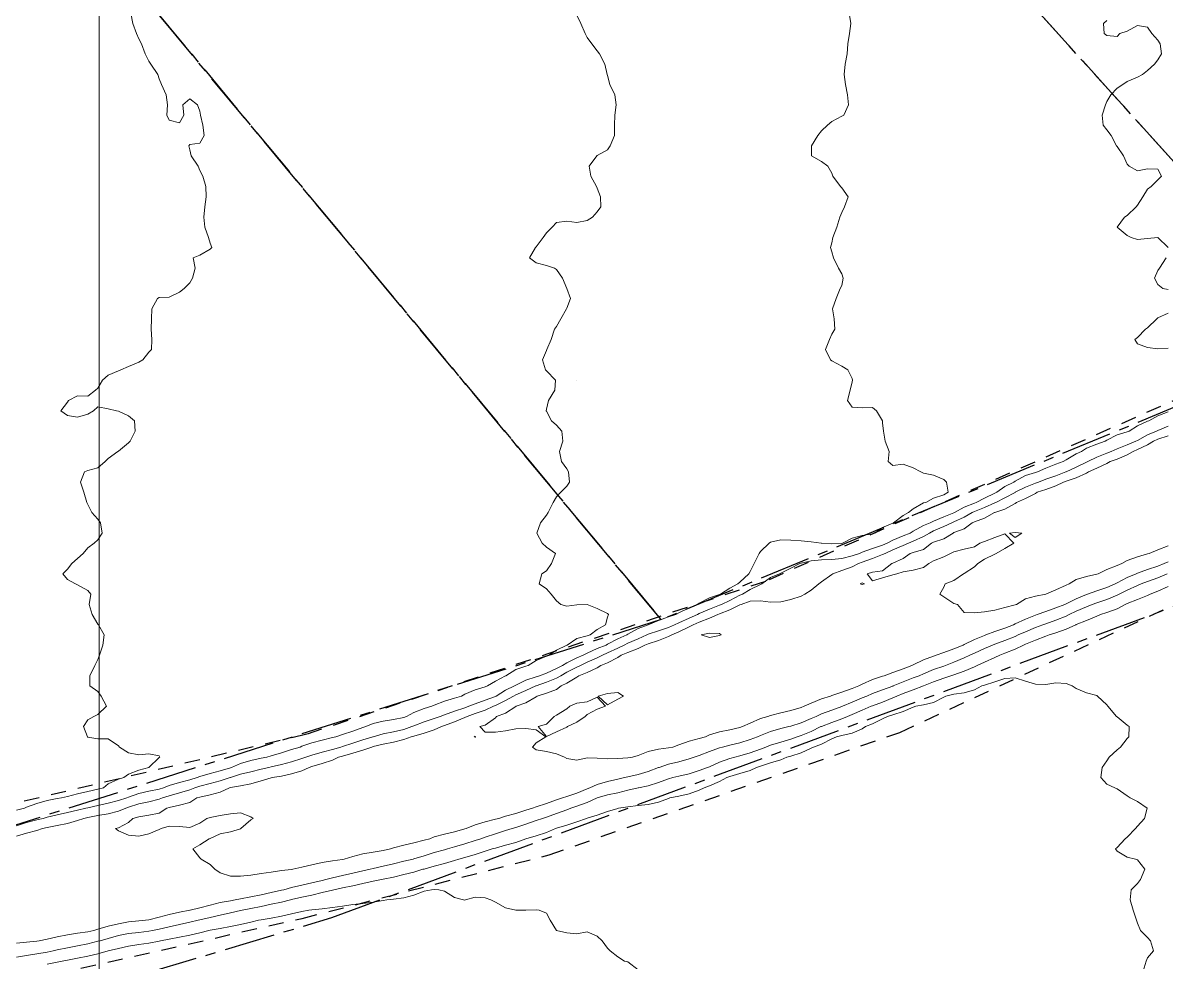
# Model space of a CAD drawing. Header units: centimetres. Extents: x 0 to 642158, y -847 to 649707.
# Drawn here: x 616763.1 to 616819.2, y 619837.7 to 619883.8 of the extents above; entities that cross this region are included whole.
import ezdxf

# ---------------------------------------------------------------- set-up
doc = ezdxf.new("R2010")
doc.units = ezdxf.units.CM
doc.header["$MEASUREMENT"] = 0
doc.linetypes.add('CENTERX2', pattern=[4, 2.5, -0.5, 0.5, -0.5])
doc.linetypes.add('JIS_02_0.7', pattern=[1.35, 0.75, -0.6])
for name, color, linetype, lineweight in [('MEV_grille', 254, 'Continuous', 9), ('WAL_parcellaire agricole', 7, 'JIS_02_0.7', 25), ('WAL_topographie 0.5', 253, 'Continuous', 20)]:
    doc.layers.add(name, color=color, linetype=linetype, lineweight=lineweight)
doc.layers.add('SPW_parcellaire cadastral', color=7, linetype='CENTERX2', lineweight=25, true_color=0xff0542)

# ---------------------------------------------------------------- blocks, each defined once
blk = doc.blocks.new('*U112')
at = {"layer": 'MEV_grille', "transparency": 33554687}
blk.add_lwpolyline([(0, 1825.476), (0, -1825.476)], dxfattribs=at)
blk = doc.blocks.new('*U113')
at = {"layer": 'MEV_grille', "color": 0, "linetype": 'ByBlock', "lineweight": -2, "transparency": 16777216}
blk.add_blockref('*U112', (1400, 0), dxfattribs=at)

msp = doc.modelspace()

# ---------------------------------------------------------------- linework, layer by layer
at = {"layer": 'SPW_parcellaire cadastral'}
for points in [[(616757.22, 620008.014), (616864.333, 619884.589), (616849.178, 619876.876), (616827.473, 619868.186), (616748.583, 619955.437), (616722.531, 619984.249), (616757.22, 620008.014)], [(616748.583, 619955.437), (616827.473, 619868.186), (616794.384, 619854.499), (616723.426, 619939.929), (616748.583, 619955.437)], [(616794.384, 619854.499), (616759.852, 619843.513), (616701.911, 619926.767), (616723.426, 619939.929), (616794.384, 619854.499)], [(616816.539, 619803.084), (616798.405, 619819.27), (616765.17, 619808.07), (616732.174, 619796.952), (616700.636, 619832.071), (616723.715, 619831.45), (616745.309, 619833.268), (616765.338, 619836.019), (616778.229, 619839.882), (616828.968, 619858.629), (616888.637, 619812.001)]]:
    msp.add_lwpolyline(points, dxfattribs=at)
at = {"layer": 'WAL_parcellaire agricole'}
for points in [[(616872.99, 619891.386), (616829.993, 619869.882), (616799.495, 619856.378), (616776.996, 619848.876), (616760.83, 619845.041), (616743.164, 619842.039), (616720.831, 619840.703), (616687.385, 619842.743), (616662.664, 619845.696), (616649.998, 619847.736), (616646.705, 619847.078), (616643.831, 619847.527), (616567.653, 619947.684), (616545.483, 619980.848), (616593.478, 620018.353), (616651.472, 620062.359)], [(616438.339, 619756.31), (616394.224, 619827.609), (616423.813, 619836.835), (616460.312, 619845.464), (616485.374, 619849.279), (616505.998, 619850.844), (616543.456, 619848.709), (616555.699, 619847.787), (616572.998, 619846.665), (616602.749, 619842.981), (616649.061, 619836.236), (616685.749, 619832.303), (616717.499, 619830.557), (616737.263, 619831.985), (616759.323, 619835.914), (616776.762, 619839.843), (616788.889, 619842.963), (616806.098, 619848.971), (616834.393, 619862.141), (616901.115, 619894.202)]]:
    msp.add_lwpolyline(points, dxfattribs=at)
at = {"layer": 'WAL_topographie 0.5'}
for points in [[(616803.607, 619884.25), (616803.686, 619883.75), (616803.629, 619883.25), (616803.542, 619882.75), (616803.507, 619882.25), (616803.412, 619881.75), (616803.358, 619881.25), (616803.428, 619880.75), (616803.524, 619880.25), (616803.57, 619879.75), (616803.342, 619879.25), (616803.25, 619879.194), (616802.75, 619878.933), (616802.548, 619878.75), (616802.25, 619878.486), (616802.076, 619878.25), (616801.757, 619877.75), (616801.763, 619877.25), (616802.25, 619876.97), (616802.565, 619876.75), (616802.75, 619876.396), (616802.801, 619876.25), (616803.189, 619875.75), (616803.25, 619875.681), (616803.56, 619875.25), (616803.385, 619874.75), (616803.25, 619874.476), (616803.147, 619874.25), (616802.996, 619873.75), (616802.809, 619873.25), (616802.75, 619872.978), (616802.69, 619872.75), (616802.75, 619872.542), (616802.84, 619872.25), (616803.091, 619871.75), (616803.25, 619871.458), (616803.316, 619871.25), (616803.25, 619870.893), (616803.167, 619870.75), (616802.961, 619870.25), (616802.781, 619869.75), (616802.875, 619869.25), (616802.895, 619868.75), (616802.75, 619868.5), (616802.635, 619868.25), (616802.445, 619867.75), (616802.684, 619867.25), (616802.75, 619867.194), (616803.25, 619866.929), (616803.542, 619866.75), (616803.75, 619866.333), (616803.773, 619866.25), (616803.75, 619866.167), (616803.659, 619865.75), (616803.517, 619865.25), (616803.75, 619864.917), (616804.25, 619864.896), (616804.75, 619864.901), (616804.953, 619864.75), (616805.236, 619864.25), (616805.25, 619864.15), (616805.286, 619863.75), (616805.372, 619863.25), (616805.568, 619862.75), (616805.519, 619862.25), (616805.75, 619862.062), (616806.25, 619862.121), (616806.75, 619861.948), (616807.13, 619861.75), (616807.25, 619861.689), (616807.75, 619861.59), (616808.25, 619861.377), (616808.375, 619861.25), (616808.463, 619860.75), (616808.25, 619860.629), (616807.75, 619860.459), (616807.366, 619860.25), (616807.25, 619860.222), (616806.75, 619859.939), (616806.525, 619859.75), (616806.25, 619859.605), (616805.785, 619859.25), (616805.75, 619859.236), (616805.25, 619859.018), (616804.867, 619858.75), (616804.75, 619858.717), (616804.25, 619858.624), (616803.75, 619858.491), (616803.282, 619858.25), (616803.25, 619858.242), (616802.75, 619858.211), (616802.25, 619858.249), (616802.236, 619858.25), (616801.75, 619858.319), (616801.25, 619858.36), (616800.75, 619858.395), (616800.25, 619858.411), (616799.75, 619858.294), (616799.686, 619858.25), (616799.25, 619857.849), (616799.185, 619857.75), (616798.941, 619857.25), (616798.75, 619856.856), (616798.681, 619856.75), (616798.25, 619856.336), (616798.143, 619856.25), (616797.75, 619856.04), (616797.296, 619855.75), (616797.25, 619855.731), (616796.75, 619855.562), (616796.25, 619855.316), (616796.154, 619855.25), (616795.75, 619855.083), (616795.25, 619854.827), (616795.099, 619854.75), (616794.75, 619854.63), (616794.25, 619854.453), (616793.75, 619854.253), (616793.744, 619854.25), (616793.25, 619854.065), (616792.75, 619853.782), (616792.701, 619853.75), (616792.25, 619853.56), (616791.75, 619853.291), (616791.677, 619853.25), (616791.25, 619853.082), (616790.75, 619852.86), (616790.549, 619852.75), (616790.25, 619852.62), (616789.75, 619852.373), (616789.548, 619852.25), (616789.25, 619852.101), (616788.75, 619851.877), (616788.42, 619851.75), (616788.25, 619851.699), (616787.75, 619851.525), (616787.25, 619851.285), (616787.19, 619851.25), (616786.75, 619851.034), (616786.282, 619850.75), (616786.25, 619850.733), (616785.75, 619850.543), (616785.25, 619850.372), (616784.951, 619850.25), (616784.75, 619850.18), (616784.25, 619850.003), (616783.75, 619849.83), (616783.533, 619849.75), (616783.25, 619849.654), (616782.75, 619849.488), (616782.25, 619849.291), (616782.15, 619849.25), (616781.75, 619849.115), (616781.25, 619849.002), (616780.75, 619848.905), (616780.25, 619848.753), (616780.242, 619848.75), (616779.75, 619848.6), (616779.25, 619848.447), (616778.75, 619848.28), (616778.66, 619848.25), (616778.25, 619848.129), (616777.75, 619847.993), (616777.25, 619847.851), (616776.948, 619847.75), (616776.75, 619847.683), (616776.25, 619847.526), (616775.75, 619847.4), (616775.25, 619847.276), (616775.14, 619847.25), (616774.75, 619847.16), (616774.25, 619847.041), (616773.75, 619846.911), (616773.25, 619846.755), (616773.235, 619846.75), (616772.75, 619846.589), (616772.25, 619846.467), (616771.75, 619846.335), (616771.509, 619846.25), (616771.25, 619846.151), (616770.75, 619846.002), (616770.25, 619845.863), (616769.913, 619845.75), (616769.75, 619845.688), (616769.25, 619845.567), (616768.75, 619845.461), (616768.25, 619845.299), (616768.116, 619845.25), (616767.75, 619845.102), (616767.25, 619844.974), (616766.75, 619844.886), (616766.25, 619844.799), (616766.06, 619844.75), (616765.75, 619844.64), (616765.25, 619844.493), (616764.75, 619844.401), (616764.25, 619844.304), (616764.022, 619844.25), (616763.75, 619844.163), (616763.25, 619844.017), (616762.75, 619843.883)], [(616768.368, 619884.25), (616768.457, 619883.75), (616768.635, 619883.25), (616768.75, 619883), (616768.886, 619882.75), (616769.066, 619882.25), (616769.25, 619881.9), (616769.336, 619881.75), (616769.681, 619881.25), (616769.75, 619881.028), (616769.864, 619880.75), (616770.091, 619880.25), (616770.167, 619879.75), (616770.125, 619879.25), (616770.25, 619879.011), (616770.75, 619878.865), (616770.967, 619879.25), (616770.916, 619879.75), (616771.25, 619880.044), (616771.635, 619879.75), (616771.75, 619879.45), (616771.778, 619879.25), (616771.9, 619878.75), (616771.967, 619878.25), (616771.75, 619877.868), (616771.25, 619877.806), (616771.215, 619877.75), (616771.25, 619877.55), (616771.325, 619877.25), (616771.662, 619876.75), (616771.75, 619876.536), (616771.893, 619876.25), (616772.033, 619875.75), (616772.054, 619875.25), (616771.984, 619874.75), (616771.944, 619874.25), (616771.994, 619873.75), (616772.173, 619873.25), (616772.25, 619872.964), (616772.329, 619872.75), (616772.25, 619872.682), (616771.75, 619872.383), (616771.417, 619872.25), (616771.513, 619871.75), (616771.38, 619871.25), (616771.25, 619871.031), (616770.985, 619870.75), (616770.75, 619870.559), (616770.25, 619870.324), (616769.75, 619870.311), (616769.667, 619870.25), (616769.398, 619869.75), (616769.377, 619869.25), (616769.364, 619868.75), (616769.393, 619868.25), (616769.37, 619867.75), (616769.25, 619867.619), (616768.957, 619867.25), (616768.75, 619867.137), (616768.25, 619866.913), (616767.864, 619866.75), (616767.75, 619866.713), (616767.25, 619866.491), (616766.974, 619866.25), (616766.75, 619865.857), (616766.635, 619865.75), (616766.25, 619865.456), (616765.75, 619865.472), (616765.296, 619865.25), (616765.25, 619865.173), (616764.927, 619864.75), (616765.25, 619864.521), (616765.75, 619864.436), (616766.25, 619864.583), (616766.528, 619864.75), (616766.75, 619864.94), (616767.25, 619864.844), (616767.659, 619864.75), (616767.75, 619864.721), (616768.25, 619864.492), (616768.546, 619864.25), (616768.569, 619863.75), (616768.327, 619863.25), (616768.25, 619863.169), (616767.75, 619862.764), (616767.73, 619862.75), (616767.25, 619862.407), (616767.097, 619862.25), (616766.75, 619861.945), (616766.25, 619861.818), (616766.092, 619861.75), (616765.898, 619861.25), (616766.054, 619860.75), (616766.196, 619860.25), (616766.25, 619860.145), (616766.442, 619859.75), (616766.75, 619859.434), (616766.873, 619859.25), (616766.96, 619858.75), (616766.75, 619858.411), (616766.565, 619858.25), (616766.25, 619858.02), (616766.017, 619857.75), (616765.75, 619857.5), (616765.462, 619857.25), (616765.25, 619856.984), (616765.029, 619856.75), (616765.25, 619856.472), (616765.65, 619856.25), (616765.75, 619856.212), (616766.25, 619855.924), (616766.393, 619855.75), (616766.321, 619855.25), (616766.468, 619854.75), (616766.75, 619854.272), (616766.776, 619854.25), (616767.054, 619853.75), (616766.982, 619853.25), (616766.816, 619852.75), (616766.75, 619852.542), (616766.591, 619852.25), (616766.345, 619851.75), (616766.357, 619851.25), (616766.75, 619850.975), (616766.911, 619850.75), (616767.171, 619850.25), (616766.75, 619849.85), (616766.55, 619849.75), (616766.25, 619849.592), (616766.04, 619849.25), (616766.228, 619848.75), (616766.25, 619848.737), (616766.75, 619848.659), (616767.25, 619848.65), (616767.75, 619848.31), (616767.813, 619848.25), (616768.25, 619847.966), (616768.75, 619847.869), (616769.25, 619847.917), (616769.75, 619847.821), (616769.788, 619847.75), (616769.75, 619847.736), (616769.25, 619847.25), (616769.25, 619847.25), (616768.75, 619847.118), (616768.25, 619846.917), (616768.016, 619846.75), (616767.75, 619846.675), (616767.25, 619846.44), (616767.018, 619846.25), (616766.75, 619846.181), (616766.25, 619846.064), (616765.75, 619845.953), (616765.25, 619845.83), (616764.963, 619845.75), (616764.75, 619845.726), (616764.25, 619845.628), (616763.75, 619845.479), (616763.25, 619845.302), (616763.147, 619845.25), (616762.75, 619845.148)], [(616790.25, 619884.159), (616790.441, 619883.75), (616790.654, 619883.25), (616790.75, 619883.058), (616790.979, 619882.75), (616791.25, 619882.411), (616791.363, 619882.25), (616791.625, 619881.75), (616791.735, 619881.25), (616791.75, 619881.187), (616791.871, 619880.75), (616792.107, 619880.25), (616792.176, 619879.75), (616792.104, 619879.25), (616792.098, 619878.75), (616792.098, 619878.25), (616791.887, 619877.75), (616791.75, 619877.55), (616791.25, 619877.272), (616791.229, 619877.25), (616790.85, 619876.75), (616790.935, 619876.25), (616791.216, 619875.75), (616791.25, 619875.662), (616791.399, 619875.25), (616791.417, 619874.75), (616791.25, 619874.5), (616791.02, 619874.25), (616790.75, 619874.089), (616790.25, 619873.988), (616789.75, 619874.049), (616789.25, 619873.988), (616789.028, 619873.75), (616788.75, 619873.478), (616788.593, 619873.25), (616788.25, 619872.79), (616788.216, 619872.75), (616787.922, 619872.25), (616788.25, 619872.006), (616788.75, 619871.881), (616789.155, 619871.75), (616789.25, 619871.681), (616789.534, 619871.25), (616789.75, 619870.75), (616789.75, 619870.75), (616789.926, 619870.25), (616789.75, 619869.788), (616789.739, 619869.75), (616789.454, 619869.25), (616789.25, 619868.88), (616789.15, 619868.75), (616788.991, 619868.25), (616788.774, 619867.75), (616788.75, 619867.708), (616788.56, 619867.25), (616788.704, 619866.75), (616788.75, 619866.7), (616789.2, 619866.25), (616789.167, 619865.75), (616788.847, 619865.25), (616788.75, 619864.821), (616788.737, 619864.75), (616788.75, 619864.725), (616789.007, 619864.25), (616789.25, 619864.036), (616789.511, 619863.75), (616789.556, 619863.25), (616789.398, 619862.75), (616789.5, 619862.25), (616789.75, 619861.9), (616789.836, 619861.75), (616789.89, 619861.25), (616789.75, 619861.044), (616789.456, 619860.75), (616789.25, 619860.531), (616789.083, 619860.25), (616788.839, 619859.75), (616788.75, 619859.631), (616788.454, 619859.25), (616788.287, 619858.75), (616788.536, 619858.25), (616788.75, 619858.062), (616789.191, 619857.75), (616789.009, 619857.25), (616788.75, 619856.9), (616788.519, 619856.75), (616788.393, 619856.25), (616788.75, 619856.012), (616788.989, 619855.75), (616789.25, 619855.417), (616789.464, 619855.25), (616789.75, 619855.163), (616790.25, 619855.23), (616790.75, 619855.241), (616791.25, 619855.05), (616791.75, 619854.807), (616791.799, 619854.75), (616791.75, 619854.625), (616791.652, 619854.25), (616791.25, 619854.021), (616790.896, 619853.75), (616790.75, 619853.707), (616790.25, 619853.577), (616789.773, 619853.25), (616789.75, 619853.241), (616789.25, 619853.008), (616788.867, 619852.75), (616788.75, 619852.707), (616788.25, 619852.494), (616787.86, 619852.25), (616787.75, 619852.22), (616787.25, 619852.055), (616786.759, 619851.75), (616786.75, 619851.746), (616786.25, 619851.486), (616785.864, 619851.25), (616785.75, 619851.206), (616785.25, 619851.048), (616784.75, 619850.838), (616784.578, 619850.75), (616784.25, 619850.648), (616783.75, 619850.503), (616783.25, 619850.307), (616783.135, 619850.25), (616782.75, 619850.136), (616782.25, 619849.939), (616781.894, 619849.75), (616781.75, 619849.7), (616781.25, 619849.599), (616780.75, 619849.526), (616780.25, 619849.404), (616779.898, 619849.25), (616779.75, 619849.206), (616779.25, 619849.035), (616778.75, 619848.858), (616778.413, 619848.75), (616778.25, 619848.716), (616777.75, 619848.594), (616777.25, 619848.451), (616776.75, 619848.287), (616776.663, 619848.25), (616776.25, 619848.126), (616775.75, 619847.97), (616775.25, 619847.815), (616775.032, 619847.75), (616774.75, 619847.696), (616774.25, 619847.594), (616773.75, 619847.445), (616773.297, 619847.25), (616773.25, 619847.236), (616772.75, 619847.083), (616772.25, 619846.957), (616771.75, 619846.805), (616771.615, 619846.75), (616771.25, 619846.646), (616770.75, 619846.51), (616770.25, 619846.359), (616769.97, 619846.25), (616769.75, 619846.187), (616769.25, 619846.08), (616768.75, 619845.972), (616768.25, 619845.784), (616768.169, 619845.75), (616767.75, 619845.62), (616767.25, 619845.491), (616766.75, 619845.383), (616766.25, 619845.275), (616766.161, 619845.25), (616765.75, 619845.157), (616765.25, 619845.033), (616764.75, 619844.925), (616764.25, 619844.804), (616764.059, 619844.75), (616763.75, 619844.679), (616763.25, 619844.55), (616762.75, 619844.39)], [(616816.25, 619883.885), (616816.089, 619883.75), (616816.125, 619883.25), (616816.25, 619883.15), (616816.75, 619883.107), (616816.893, 619883.25), (616817.25, 619883.369), (616817.75, 619883.645), (616818.25, 619883.562), (616818.458, 619883.25), (616818.75, 619882.932), (616818.858, 619882.75), (616818.936, 619882.25), (616818.75, 619881.967), (616818.583, 619881.75), (616818.25, 619881.438), (616818, 619881.25), (616817.75, 619881.117), (616817.25, 619880.893), (616817.042, 619880.75), (616816.75, 619880.571), (616816.445, 619880.25), (616816.25, 619879.917), (616816.176, 619879.75), (616816.023, 619879.25), (616816.062, 619878.75), (616816.25, 619878.536), (616816.461, 619878.25), (616816.726, 619877.75), (616816.75, 619877.714), (616817.059, 619877.25), (616817.25, 619876.85), (616817.341, 619876.75), (616817.75, 619876.525), (616818.25, 619876.611), (616818.75, 619876.6), (616818.934, 619876.25), (616818.75, 619876.075), (616818.425, 619875.75), (616818.25, 619875.62), (616818.023, 619875.25), (616817.75, 619874.836), (616817.682, 619874.75), (616817.25, 619874.329), (616817.119, 619874.25), (616816.75, 619873.75), (616817.25, 619873.344), (616817.438, 619873.25), (616817.75, 619873.15), (616818.25, 619873.202), (616818.75, 619873.25), (616818.75, 619873.25), (616818.75, 619873.25), (616819.25, 619872.75)], [(616819.159, 619872.25), (616818.827, 619871.75), (616818.75, 619871.625), (616818.583, 619871.25), (616818.75, 619870.934), (616819, 619870.75), (616819.25, 619870.695)], [(616819.25, 619869.539), (616818.75, 619869.299), (616818.694, 619869.25), (616818.25, 619868.818), (616818.154, 619868.75), (616817.75, 619868.346), (616817.615, 619868.25), (616817.75, 619868.033), (616818.25, 619867.843), (616818.75, 619867.787), (616819.25, 619867.814)], [(616790.25, 619866.25), (616790.25, 619866.25), (616790.25, 619866.25), (616790.25, 619866.25), (616790.25, 619866.25)], [(616819.25, 619864.696), (616818.75, 619864.506), (616818.313, 619864.25), (616818.25, 619864.23), (616817.75, 619864.008), (616817.345, 619863.75), (616817.25, 619863.716), (616816.75, 619863.571), (616816.25, 619863.307), (616816.159, 619863.25), (616815.75, 619863.111), (616815.25, 619862.904), (616815.012, 619862.75), (616814.75, 619862.632), (616814.25, 619862.337), (616814.107, 619862.25), (616813.75, 619862.126), (616813.25, 619861.927), (616812.846, 619861.75), (616812.75, 619861.724), (616812.25, 619861.563), (616811.75, 619861.294), (616811.688, 619861.25), (616811.25, 619861.035), (616810.85, 619860.75), (616810.75, 619860.699), (616810.25, 619860.465), (616809.84, 619860.25), (616809.75, 619860.215), (616809.25, 619860.011), (616808.778, 619859.75), (616808.75, 619859.737), (616808.25, 619859.546), (616807.75, 619859.337), (616807.582, 619859.25), (616807.25, 619859.111), (616806.75, 619858.835), (616806.607, 619858.75), (616806.25, 619858.605), (616805.75, 619858.391), (616805.476, 619858.25), (616805.25, 619858.155), (616804.75, 619857.987), (616804.25, 619857.807), (616804.113, 619857.75), (616803.75, 619857.625), (616803.25, 619857.495), (616802.75, 619857.446), (616802.25, 619857.429), (616801.75, 619857.378), (616801.25, 619857.267), (616801.191, 619857.25), (616800.75, 619857.031), (616800.25, 619856.78), (616800.192, 619856.75), (616799.75, 619856.571), (616799.314, 619856.25), (616799.25, 619856.228), (616798.75, 619855.972), (616798.371, 619855.75), (616798.25, 619855.697), (616797.75, 619855.446), (616797.347, 619855.25), (616797.25, 619855.208), (616796.75, 619855.017), (616796.25, 619854.798), (616796.159, 619854.75), (616795.75, 619854.571), (616795.25, 619854.346), (616795.044, 619854.25), (616794.75, 619854.119), (616794.25, 619853.949), (616793.75, 619853.78), (616793.687, 619853.75), (616793.25, 619853.557), (616792.75, 619853.339), (616792.57, 619853.25), (616792.25, 619853.099), (616791.75, 619852.864), (616791.498, 619852.75), (616791.25, 619852.633), (616790.75, 619852.411), (616790.419, 619852.25), (616790.25, 619852.163), (616789.75, 619851.915), (616789.455, 619851.75), (616789.25, 619851.627), (616788.75, 619851.425), (616788.25, 619851.256), (616788.236, 619851.25), (616787.75, 619851.029), (616787.25, 619850.81), (616787.141, 619850.75), (616786.75, 619850.538), (616786.25, 619850.291), (616786.154, 619850.25), (616785.75, 619850.062), (616785.25, 619849.888), (616784.861, 619849.75), (616784.75, 619849.7), (616784.25, 619849.486), (616783.75, 619849.303), (616783.597, 619849.25), (616783.25, 619849.089), (616782.75, 619848.924), (616782.25, 619848.791), (616782.111, 619848.75), (616781.75, 619848.621), (616781.25, 619848.486), (616780.75, 619848.388), (616780.25, 619848.268), (616780.187, 619848.25), (616779.75, 619848.088), (616779.25, 619847.946), (616778.75, 619847.808), (616778.558, 619847.75), (616778.25, 619847.611), (616777.75, 619847.438), (616777.25, 619847.29), (616777.118, 619847.25), (616776.75, 619847.08), (616776.25, 619846.939), (616775.75, 619846.828), (616775.302, 619846.75), (616775.25, 619846.731), (616774.75, 619846.588), (616774.25, 619846.443), (616773.75, 619846.352), (616773.25, 619846.264), (616773.197, 619846.25), (616772.75, 619846.041), (616772.25, 619845.91), (616771.75, 619845.796), (616771.592, 619845.75), (616771.25, 619845.535), (616770.75, 619845.391), (616770.25, 619845.28), (616770.135, 619845.25), (616769.75, 619845.009), (616769.25, 619844.913), (616768.75, 619844.83), (616768.458, 619844.75), (616768.25, 619844.549), (616767.75, 619844.29), (616767.61, 619844.25), (616767.75, 619844.139), (616768.25, 619843.923), (616768.75, 619843.883), (616769.25, 619843.984), (616769.75, 619844.203), (616769.85, 619844.25), (616770.25, 619844.374), (616770.75, 619844.348), (616771.25, 619844.302), (616771.75, 619844.516), (616772.091, 619844.75), (616772.25, 619844.8), (616772.75, 619844.899), (616773.25, 619844.973), (616773.75, 619845.018), (616774.25, 619844.823), (616774.368, 619844.75), (616774.25, 619844.674), (616773.761, 619844.25), (616773.75, 619844.243), (616773.25, 619844.085), (616772.75, 619843.997), (616772.25, 619843.766), (616772.2, 619843.75), (616771.75, 619843.46), (616771.408, 619843.25), (616771.75, 619842.817), (616771.817, 619842.75), (616772.25, 619842.479), (616772.479, 619842.25), (616772.75, 619842.083), (616773.25, 619841.92), (616773.75, 619841.913), (616774.25, 619841.971), (616774.75, 619842.046), (616775.25, 619842.115), (616775.75, 619842.185), (616776.25, 619842.243), (616776.316, 619842.25), (616776.75, 619842.353), (616777.25, 619842.471), (616777.75, 619842.588), (616778.25, 619842.674), (616778.75, 619842.736), (616778.836, 619842.75), (616779.25, 619842.884), (616779.75, 619843.007), (616780.25, 619843.089), (616780.75, 619843.176), (616781.109, 619843.25), (616781.25, 619843.301), (616781.75, 619843.437), (616782.25, 619843.542), (616782.75, 619843.674), (616783.024, 619843.75), (616783.25, 619843.841), (616783.75, 619843.978), (616784.25, 619844.096), (616784.75, 619844.232), (616784.807, 619844.25), (616785.25, 619844.431), (616785.75, 619844.579), (616786.25, 619844.71), (616786.413, 619844.75), (616786.75, 619844.852), (616787.25, 619844.994), (616787.75, 619845.151), (616788.071, 619845.25), (616788.25, 619845.317), (616788.75, 619845.486), (616789.25, 619845.657), (616789.538, 619845.75), (616789.75, 619845.83), (616790.25, 619845.993), (616790.75, 619846.193), (616790.88, 619846.25), (616791.25, 619846.419), (616791.75, 619846.562), (616792.25, 619846.68), (616792.583, 619846.75), (616792.75, 619846.789), (616793.25, 619846.897), (616793.75, 619847.048), (616794.25, 619847.24), (616794.279, 619847.25), (616794.75, 619847.406), (616795.25, 619847.53), (616795.75, 619847.668), (616795.996, 619847.75), (616796.25, 619847.837), (616796.75, 619848.03), (616797.25, 619848.214), (616797.395, 619848.25), (616797.75, 619848.335), (616798.25, 619848.455), (616798.75, 619848.615), (616799.108, 619848.75), (616799.25, 619848.811), (616799.75, 619849.014), (616800.25, 619849.157), (616800.639, 619849.25), (616800.75, 619849.278), (616801.25, 619849.439), (616801.75, 619849.645), (616801.981, 619849.75), (616802.25, 619849.878), (616802.75, 619850.066), (616803.25, 619850.239), (616803.277, 619850.25), (616803.75, 619850.448), (616804.25, 619850.658), (616804.476, 619850.75), (616804.75, 619850.871), (616805.25, 619851.06), (616805.75, 619851.241), (616805.771, 619851.25), (616806.25, 619851.448), (616806.75, 619851.639), (616807.033, 619851.75), (616807.25, 619851.843), (616807.75, 619852.047), (616808.25, 619852.219), (616808.334, 619852.25), (616808.75, 619852.415), (616809.25, 619852.627), (616809.527, 619852.75), (616809.75, 619852.852), (616810.25, 619853.081), (616810.643, 619853.25), (616810.75, 619853.293), (616811.25, 619853.484), (616811.75, 619853.68), (616811.904, 619853.75), (616812.25, 619853.906), (616812.75, 619854.12), (616813.109, 619854.25), (616813.25, 619854.301), (616813.75, 619854.474), (616814.25, 619854.676), (616814.408, 619854.75), (616814.75, 619854.908), (616815.25, 619855.133), (616815.537, 619855.25), (616815.75, 619855.33), (616816.25, 619855.491), (616816.75, 619855.695), (616816.858, 619855.75), (616817.25, 619855.949), (616817.75, 619856.179), (616817.931, 619856.25), (616818.25, 619856.366), (616818.75, 619856.552), (616819.213, 619856.75)], [(616819.25, 619863.987), (616818.75, 619863.785), (616818.684, 619863.75), (616818.25, 619863.564), (616817.75, 619863.289), (616817.675, 619863.25), (616817.25, 619863.072), (616816.75, 619862.88), (616816.463, 619862.75), (616816.25, 619862.665), (616815.75, 619862.472), (616815.312, 619862.25), (616815.25, 619862.218), (616814.75, 619861.985), (616814.25, 619861.757), (616814.235, 619861.75), (616813.75, 619861.556), (616813.25, 619861.385), (616812.895, 619861.25), (616812.75, 619861.194), (616812.25, 619860.991), (616811.758, 619860.75), (616811.75, 619860.745), (616811.25, 619860.483), (616810.803, 619860.25), (616810.75, 619860.222), (616810.25, 619860.005), (616809.75, 619859.802), (616809.648, 619859.75), (616809.25, 619859.535), (616808.75, 619859.297), (616808.649, 619859.25), (616808.25, 619859.063), (616807.75, 619858.856), (616807.544, 619858.75), (616807.25, 619858.585), (616806.75, 619858.345), (616806.523, 619858.25), (616806.25, 619858.134), (616805.75, 619857.917), (616805.365, 619857.75), (616805.25, 619857.688), (616804.75, 619857.502), (616804.25, 619857.322), (616804.071, 619857.25), (616803.75, 619857.095), (616803.25, 619856.911), (616802.8, 619856.75), (616802.75, 619856.715), (616802.25, 619856.359), (616802.113, 619856.25), (616801.75, 619855.941), (616801.436, 619855.75), (616801.25, 619855.645), (616800.75, 619855.489), (616800.25, 619855.368), (616799.75, 619855.353), (616799.25, 619855.421), (616798.75, 619855.398), (616798.315, 619855.25), (616798.25, 619855.226), (616797.75, 619854.973), (616797.25, 619854.785), (616797.159, 619854.75), (616796.75, 619854.572), (616796.25, 619854.38), (616795.946, 619854.25), (616795.75, 619854.141), (616795.25, 619853.895), (616794.903, 619853.75), (616794.75, 619853.665), (616794.25, 619853.482), (616793.75, 619853.319), (616793.581, 619853.25), (616793.25, 619853.077), (616792.75, 619852.889), (616792.415, 619852.75), (616792.25, 619852.637), (616791.75, 619852.374), (616791.414, 619852.25), (616791.25, 619852.142), (616790.75, 619851.904), (616790.344, 619851.75), (616790.25, 619851.681), (616789.75, 619851.377), (616789.479, 619851.25), (616789.25, 619851.078), (616788.75, 619850.89), (616788.304, 619850.75), (616788.25, 619850.712), (616787.75, 619850.42), (616787.267, 619850.25), (616787.25, 619850.232), (616786.75, 619849.908), (616786.295, 619849.75), (616786.25, 619849.683), (616785.75, 619849.317), (616785.485, 619849.25), (616785.75, 619848.978), (616786.25, 619848.981), (616786.75, 619849.038), (616787.25, 619849.137), (616787.75, 619849.163), (616788.25, 619849.091), (616788.719, 619848.75), (616788.25, 619848.462), (616788.073, 619848.25), (616788.25, 619848.116), (616788.75, 619848.029), (616789.25, 619847.924), (616789.641, 619847.75), (616789.75, 619847.694), (616790.25, 619847.612), (616790.75, 619847.714), (616791.25, 619847.704), (616791.75, 619847.676), (616792.25, 619847.689), (616792.75, 619847.717), (616792.978, 619847.75), (616793.25, 619847.839), (616793.75, 619848.034), (616794.25, 619848.15), (616794.75, 619848.212), (616794.951, 619848.25), (616795.25, 619848.35), (616795.75, 619848.53), (616796.25, 619848.661), (616796.552, 619848.75), (616796.75, 619848.841), (616797.25, 619848.995), (616797.75, 619849.089), (616798.25, 619849.211), (616798.37, 619849.25), (616798.75, 619849.423), (616799.25, 619849.645), (616799.616, 619849.75), (616799.75, 619849.797), (616800.25, 619849.922), (616800.75, 619850.049), (616801.25, 619850.193), (616801.401, 619850.25), (616801.75, 619850.408), (616802.25, 619850.611), (616802.693, 619850.75), (616802.75, 619850.772), (616803.25, 619850.948), (616803.75, 619851.125), (616804.075, 619851.25), (616804.25, 619851.337), (616804.75, 619851.568), (616805.25, 619851.728), (616805.322, 619851.75), (616805.75, 619851.905), (616806.25, 619852.094), (616806.674, 619852.25), (616806.75, 619852.286), (616807.25, 619852.525), (616807.75, 619852.712), (616807.871, 619852.75), (616808.25, 619852.888), (616808.75, 619853.071), (616809.195, 619853.25), (616809.25, 619853.275), (616809.75, 619853.521), (616810.25, 619853.727), (616810.314, 619853.75), (616810.75, 619853.914), (616811.25, 619854.089), (616811.663, 619854.25), (616811.75, 619854.291), (616812.25, 619854.526), (616812.75, 619854.723), (616812.831, 619854.75), (616813.25, 619854.902), (616813.75, 619855.071), (616814.187, 619855.25), (616814.25, 619855.28), (616814.75, 619855.527), (616815.25, 619855.734), (616815.297, 619855.75), (616815.75, 619855.912), (616816.25, 619856.081), (616816.652, 619856.25), (616816.75, 619856.299), (616817.25, 619856.565), (616817.681, 619856.75), (616817.75, 619856.782), (616818.25, 619856.962), (616818.75, 619857.128), (616819.061, 619857.25), (616819.25, 619857.335)], [(616819.25, 619863.511), (616818.75, 619863.349), (616818.538, 619863.25), (616818.25, 619863.082), (616817.75, 619862.842), (616817.541, 619862.75), (616817.25, 619862.581), (616816.75, 619862.372), (616816.409, 619862.25), (616816.25, 619862.164), (616815.75, 619861.935), (616815.342, 619861.75), (616815.25, 619861.685), (616814.75, 619861.464), (616814.25, 619861.297), (616814.124, 619861.25), (616813.75, 619861.057), (616813.25, 619860.892), (616812.835, 619860.75), (616812.75, 619860.694), (616812.25, 619860.437), (616811.81, 619860.25), (616811.75, 619860.201), (616811.25, 619859.915), (616810.75, 619859.752), (616810.745, 619859.75), (616810.25, 619859.482), (616809.75, 619859.301), (616809.64, 619859.25), (616809.25, 619858.951), (616808.75, 619858.767), (616808.703, 619858.75), (616808.25, 619858.471), (616807.75, 619858.298), (616807.649, 619858.25), (616807.25, 619857.935), (616806.75, 619857.793), (616806.605, 619857.75), (616806.25, 619857.491), (616805.75, 619857.266), (616805.702, 619857.25), (616805.25, 619856.893), (616804.75, 619856.825), (616804.494, 619856.75), (616804.75, 619856.397), (616805.25, 619856.552), (616805.75, 619856.69), (616805.948, 619856.75), (616806.25, 619856.845), (616806.75, 619856.923), (616807.25, 619857.06), (616807.519, 619857.25), (616807.75, 619857.388), (616808.25, 619857.588), (616808.576, 619857.75), (616808.75, 619857.83), (616809.25, 619857.949), (616809.75, 619858.066), (616810.019, 619858.25), (616810.25, 619858.34), (616810.75, 619858.527), (616811.25, 619858.707), (616811.684, 619858.25), (616811.25, 619857.995), (616810.825, 619857.75), (616810.75, 619857.706), (616810.25, 619857.472), (616809.922, 619857.25), (616809.75, 619857.096), (616809.25, 619856.768), (616809.221, 619856.75), (616808.75, 619856.426), (616808.317, 619856.25), (616808.25, 619856.096), (616808.054, 619855.75), (616808.25, 619855.621), (616808.75, 619855.29), (616808.917, 619855.25), (616809.25, 619854.85), (616809.75, 619854.829), (616810.25, 619854.877), (616810.75, 619854.967), (616811.25, 619855.088), (616811.75, 619855.228), (616811.814, 619855.25), (616812.25, 619855.521), (616812.75, 619855.658), (616813.25, 619855.747), (616813.26, 619855.75), (616813.75, 619855.97), (616814.25, 619856.184), (616814.407, 619856.25), (616814.75, 619856.471), (616815.25, 619856.616), (616815.75, 619856.728), (616815.821, 619856.75), (616816.25, 619856.956), (616816.75, 619857.159), (616816.981, 619857.25), (616817.25, 619857.399), (616817.75, 619857.588), (616818.25, 619857.727), (616818.333, 619857.75), (616818.75, 619857.928), (616819.25, 619858.119)], [(616812.083, 619858.75), (616811.75, 619858.536), (616811.477, 619858.75), (616811.75, 619858.768), (616812.083, 619858.75)], [(616762.75, 619838.628), (616763.25, 619838.68), (616763.75, 619838.733), (616763.869, 619838.75), (616764.25, 619838.83), (616764.75, 619838.94), (616765.25, 619839.043), (616765.75, 619839.115), (616766.25, 619839.189), (616766.551, 619839.25), (616766.75, 619839.309), (616767.25, 619839.461), (616767.75, 619839.584), (616768.25, 619839.669), (616768.75, 619839.717), (616769.086, 619839.75), (616769.25, 619839.775), (616769.75, 619839.907), (616770.25, 619840.04), (616770.75, 619840.148), (616771.25, 619840.245), (616771.278, 619840.25), (616771.75, 619840.36), (616772.25, 619840.495), (616772.75, 619840.619), (616773.25, 619840.71), (616773.481, 619840.75), (616773.75, 619840.805), (616774.25, 619840.895), (616774.75, 619840.995), (616775.25, 619841.106), (616775.75, 619841.221), (616775.875, 619841.25), (616776.25, 619841.355), (616776.75, 619841.468), (616777.25, 619841.583), (616777.75, 619841.705), (616777.935, 619841.75), (616778.25, 619841.836), (616778.75, 619841.949), (616779.25, 619842.061), (616779.75, 619842.175), (616780.1, 619842.25), (616780.25, 619842.287), (616780.75, 619842.403), (616781.25, 619842.524), (616781.75, 619842.646), (616782.211, 619842.75), (616782.25, 619842.76), (616782.75, 619842.907), (616783.25, 619843.069), (616783.75, 619843.207), (616783.906, 619843.25), (616784.25, 619843.349), (616784.75, 619843.504), (616785.25, 619843.659), (616785.527, 619843.75), (616785.75, 619843.829), (616786.25, 619843.999), (616786.75, 619844.153), (616787.067, 619844.25), (616787.25, 619844.305), (616787.75, 619844.468), (616788.25, 619844.641), (616788.554, 619844.75), (616788.75, 619844.816), (616789.25, 619844.993), (616789.75, 619845.176), (616789.958, 619845.25), (616790.25, 619845.344), (616790.75, 619845.524), (616791.245, 619845.75), (616791.25, 619845.752), (616791.75, 619845.9), (616792.25, 619846.007), (616792.75, 619846.127), (616793.25, 619846.245), (616793.271, 619846.25), (616793.75, 619846.351), (616794.25, 619846.508), (616794.75, 619846.695), (616794.956, 619846.75), (616795.25, 619846.82), (616795.75, 619846.934), (616796.25, 619847.095), (616796.656, 619847.25), (616796.75, 619847.285), (616797.25, 619847.5), (616797.75, 619847.681), (616797.99, 619847.75), (616798.25, 619847.813), (616798.75, 619847.964), (616799.25, 619848.153), (616799.514, 619848.25), (616799.75, 619848.334), (616800.25, 619848.485), (616800.75, 619848.633), (616801.054, 619848.75), (616801.25, 619848.817), (616801.75, 619849.016), (616802.22, 619849.25), (616802.25, 619849.264), (616802.75, 619849.46), (616803.25, 619849.629), (616803.529, 619849.75), (616803.75, 619849.839), (616804.25, 619850.056), (616804.687, 619850.25), (616804.75, 619850.275), (616805.25, 619850.458), (616805.75, 619850.661), (616805.945, 619850.75), (616806.25, 619850.872), (616806.75, 619851.056), (616807.25, 619851.249), (616807.252, 619851.25), (616807.75, 619851.441), (616808.25, 619851.631), (616808.596, 619851.75), (616808.75, 619851.798), (616809.25, 619851.972), (616809.75, 619852.188), (616809.879, 619852.25), (616810.25, 619852.41), (616810.75, 619852.636), (616810.999, 619852.75), (616811.25, 619852.848), (616811.75, 619853.045), (616812.153, 619853.25), (616812.25, 619853.291), (616812.75, 619853.499), (616813.25, 619853.683), (616813.421, 619853.75), (616813.75, 619853.854), (616814.25, 619854.029), (616814.731, 619854.25), (616814.75, 619854.258), (616815.25, 619854.46), (616815.75, 619854.671), (616815.94, 619854.75), (616816.25, 619854.849), (616816.75, 619855.037), (616817.147, 619855.25), (616817.25, 619855.295), (616817.75, 619855.485), (616818.25, 619855.687), (616818.372, 619855.75), (616818.75, 619855.889), (616819.25, 619856.119)], [(616804.25, 619856.228), (616804.364, 619856.25), (616804.25, 619856.307), (616804.152, 619856.25), (616804.25, 619856.228)], [(616797.25, 619853.725), (616797.321, 619853.75), (616797.25, 619853.822), (616796.75, 619853.828), (616796.346, 619853.75), (616796.75, 619853.631), (616797.25, 619853.725)], [(616762.75, 619837.939), (616763.25, 619838.026), (616763.75, 619838.1), (616764.25, 619838.192), (616764.544, 619838.25), (616764.75, 619838.293), (616765.25, 619838.398), (616765.75, 619838.503), (616766.25, 619838.602), (616766.75, 619838.722), (616766.851, 619838.75), (616767.25, 619838.859), (616767.75, 619838.996), (616768.25, 619839.1), (616768.75, 619839.158), (616769.25, 619839.217), (616769.425, 619839.25), (616769.75, 619839.313), (616770.25, 619839.432), (616770.75, 619839.547), (616771.25, 619839.656), (616771.669, 619839.75), (616771.75, 619839.768), (616772.25, 619839.886), (616772.75, 619840.006), (616773.25, 619840.116), (616773.75, 619840.232), (616773.832, 619840.25), (616774.25, 619840.333), (616774.75, 619840.43), (616775.25, 619840.537), (616775.75, 619840.644), (616776.194, 619840.75), (616776.25, 619840.763), (616776.75, 619840.878), (616777.25, 619840.99), (616777.75, 619841.107), (616778.25, 619841.231), (616778.324, 619841.25), (616778.75, 619841.34), (616779.25, 619841.443), (616779.75, 619841.558), (616780.25, 619841.663), (616780.665, 619841.75), (616780.75, 619841.766), (616781.25, 619841.872), (616781.75, 619841.993), (616782.25, 619842.118), (616782.69, 619842.25), (616782.75, 619842.266), (616783.25, 619842.408), (616783.75, 619842.539), (616784.25, 619842.676), (616784.462, 619842.75), (616784.75, 619842.835), (616785.25, 619842.985), (616785.75, 619843.137), (616786.094, 619843.25), (616786.25, 619843.295), (616786.75, 619843.428), (616787.25, 619843.57), (616787.744, 619843.75), (616787.75, 619843.752), (616788.25, 619843.899), (616788.75, 619844.065), (616789.196, 619844.25), (616789.25, 619844.267), (616789.75, 619844.42), (616790.25, 619844.579), (616790.724, 619844.75), (616790.75, 619844.757), (616791.25, 619844.905), (616791.75, 619845.082), (616792.25, 619845.24), (616792.294, 619845.25), (616792.75, 619845.32), (616793.25, 619845.377), (616793.75, 619845.428), (616794.25, 619845.546), (616794.75, 619845.731), (616794.815, 619845.75), (616795.25, 619845.843), (616795.75, 619845.953), (616796.25, 619846.126), (616796.496, 619846.25), (616796.75, 619846.339), (616797.25, 619846.557), (616797.605, 619846.75), (616797.75, 619846.811), (616798.25, 619846.956), (616798.75, 619847.104), (616799.053, 619847.25), (616799.25, 619847.313), (616799.75, 619847.479), (616800.25, 619847.626), (616800.55, 619847.75), (616800.75, 619847.804), (616801.25, 619847.962), (616801.75, 619848.194), (616801.849, 619848.25), (616802.25, 619848.398), (616802.75, 619848.648), (616802.987, 619848.75), (616803.25, 619848.817), (616803.75, 619848.928), (616804.25, 619849.144), (616804.409, 619849.25), (616804.75, 619849.387), (616805.25, 619849.637), (616805.48, 619849.75), (616805.75, 619849.834), (616806.25, 619849.989), (616806.75, 619850.205), (616806.879, 619850.25), (616807.25, 619850.322), (616807.75, 619850.437), (616808.25, 619850.701), (616808.352, 619850.75), (616808.75, 619850.836), (616809.25, 619850.916), (616809.75, 619851.064), (616810.117, 619851.25), (616810.25, 619851.288), (616810.75, 619851.449), (616811.25, 619851.617), (616811.75, 619851.642), (616812.25, 619851.484), (616812.75, 619851.336), (616813.25, 619851.319), (616813.75, 619851.393), (616814.25, 619851.364), (616814.544, 619851.25), (616814.75, 619851.12), (616815.25, 619850.917), (616815.75, 619850.772), (616815.786, 619850.75), (616816.25, 619850.317), (616816.294, 619850.25), (616816.719, 619849.75), (616816.75, 619849.731), (616817.25, 619849.33), (616817.341, 619849.25), (616817.326, 619848.75), (616817.25, 619848.661), (616816.912, 619848.25), (616816.75, 619848.105), (616816.364, 619847.75), (616816.25, 619847.576), (616816.016, 619847.25), (616815.954, 619846.75), (616816.25, 619846.425), (616816.639, 619846.25), (616816.75, 619846.204), (616817.25, 619845.861), (616817.393, 619845.75), (616817.75, 619845.578), (616818.225, 619845.25), (616818.096, 619844.75), (616817.75, 619844.375), (616817.65, 619844.25), (616817.25, 619843.836), (616817.146, 619843.75), (616816.75, 619843.318), (616816.671, 619843.25), (616816.75, 619843.135), (616817.25, 619842.85), (616817.65, 619842.75), (616817.75, 619842.717), (616818.118, 619842.25), (616817.908, 619841.75), (616817.75, 619841.55), (616817.45, 619841.25), (616817.39, 619840.75), (616817.538, 619840.25), (616817.712, 619839.75), (616817.75, 619839.607), (616817.906, 619839.25), (616818.25, 619838.906), (616818.397, 619838.75), (616818.531, 619838.25), (616818.25, 619837.904), (616818.173, 619837.75), (616818.036, 619837.25)], [(616792.542, 619850.75), (616792.25, 619850.591), (616791.75, 619850.323), (616791.289, 619850.75), (616791.75, 619850.884), (616792.25, 619850.93), (616792.542, 619850.75)], [(616789.788, 619849.25), (616789.75, 619849.226), (616789.25, 619848.997), (616788.75, 619848.768), (616788.353, 619849.25), (616788.75, 619849.379), (616789.132, 619849.75), (616789.25, 619849.815), (616789.75, 619850.124), (616789.898, 619850.25), (616790.25, 619850.394), (616790.75, 619850.474), (616791.25, 619850.694), (616791.65, 619850.25), (616791.25, 619850.112), (616790.75, 619849.843), (616790.66, 619849.75), (616790.25, 619849.464), (616789.788, 619849.25)], [(616785.25, 619848.741), (616785.276, 619848.75), (616785.25, 619848.775), (616785.213, 619848.75), (616785.25, 619848.741)], [(616764.25, 619837.596), (616764.75, 619837.698), (616764.991, 619837.75), (616765.25, 619837.794), (616765.75, 619837.895), (616766.25, 619837.997), (616766.75, 619838.107), (616767.246, 619838.25), (616767.25, 619838.251), (616767.75, 619838.362), (616768.25, 619838.485), (616768.75, 619838.566), (616769.25, 619838.633), (616769.75, 619838.734), (616769.813, 619838.75), (616770.25, 619838.827), (616770.75, 619838.923), (616771.25, 619839.023), (616771.75, 619839.14), (616772.193, 619839.25), (616772.25, 619839.26), (616772.75, 619839.345), (616773.25, 619839.438), (616773.75, 619839.549), (616774.25, 619839.666), (616774.631, 619839.75), (616774.75, 619839.767), (616775.25, 619839.851), (616775.75, 619839.959), (616776.25, 619840.069), (616776.75, 619840.178), (616777.103, 619840.25), (616777.25, 619840.268), (616777.75, 619840.32), (616778.25, 619840.376), (616778.75, 619840.445), (616779.25, 619840.517), (616779.75, 619840.579), (616780.25, 619840.636), (616780.75, 619840.713), (616780.917, 619840.75), (616781.25, 619840.779), (616781.75, 619840.847), (616782.25, 619840.986), (616782.75, 619841.174), (616783.111, 619841.25), (616783.25, 619841.262), (616783.477, 619841.25), (616783.75, 619841.18), (616784.25, 619840.875), (616784.688, 619840.75), (616784.75, 619840.734), (616784.788, 619840.75), (616785.25, 619840.886), (616785.75, 619840.856), (616786.025, 619840.75), (616786.25, 619840.643), (616786.75, 619840.367), (616787.25, 619840.25), (616787.75, 619840.25), (616788.25, 619840.271), (616788.393, 619840.25), (616788.75, 619840.094), (616788.933, 619839.75), (616789.25, 619839.25), (616789.25, 619839.25), (616789.75, 619839.133), (616790.25, 619839.093), (616790.75, 619839.185), (616791.25, 619838.972), (616791.485, 619838.75), (616791.75, 619838.375), (616791.887, 619838.25), (616792.25, 619837.964), (616792.583, 619837.75), (616792.75, 619837.705), (616793.25, 619837.321)]]:
    msp.add_lwpolyline(points, dxfattribs=at)

# ---------------------------------------------------------------- block references
at = {"layer": 'MEV_grille', "transparency": 33554687}
msp.add_blockref('*U113', (615366.814, 620593.644), dxfattribs=at)

doc.saveas('drawing.dxf')
